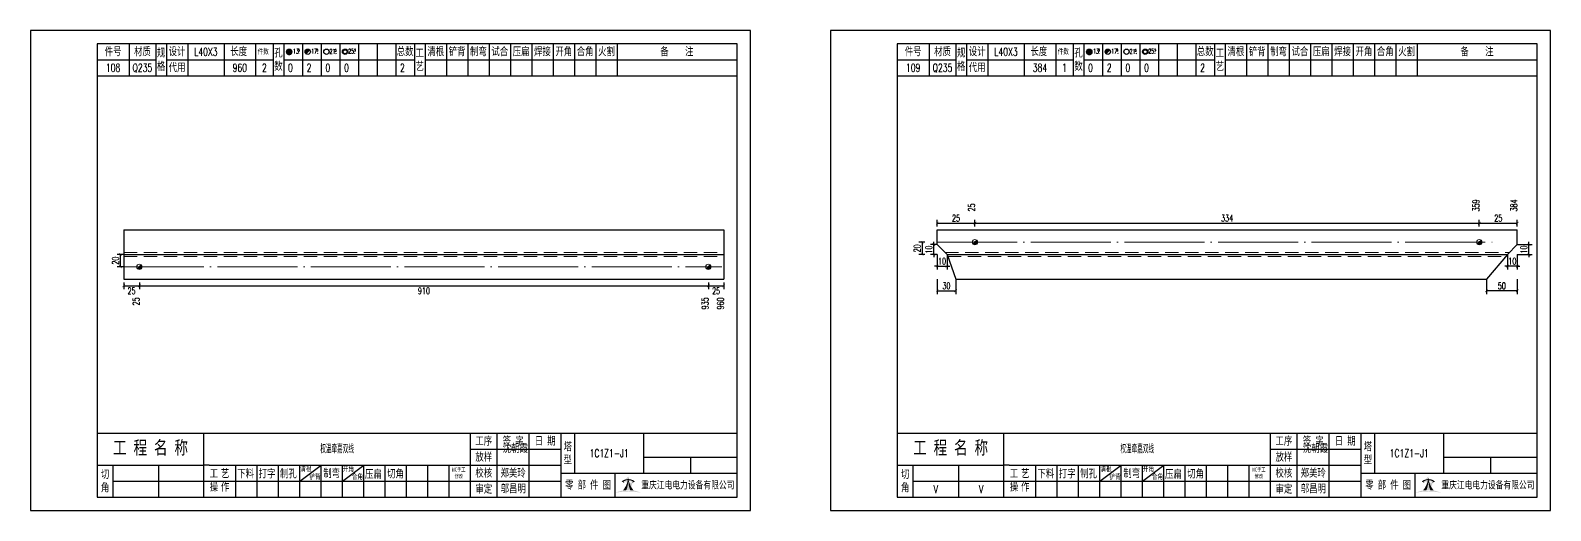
# Model space of a CAD drawing. Header units: millimetres. Extents: x -524 to 9570, y -2481 to 180.
# Drawn here: x 2100 to 2670, y 0 to 180 of the extents above; entities that cross this region are included whole.
import ezdxf
from ezdxf.enums import TextEntityAlignment as Align

# ---------------------------------------------------------------- set-up
doc = ezdxf.new("R2010")
doc.units = ezdxf.units.MM
doc.header["$LTSCALE"] = 20
doc.header["$PDMODE"] = 1
doc.linetypes.add('DASHDOT2X', pattern=[1.75, 1.5, -0.125, 0, -0.125])
doc.linetypes.add('HIDDEN', pattern=[0.375, 0.25, -0.125])
for name, color, linetype, lineweight in [('1', 7, 'Continuous', 25), ('11', 1, 'Continuous', 13), ('2', 1, 'HIDDEN', 13), ('5', 7, 'Continuous', 13), ('7', 3, 'DASHDOT2X', 13)]:
    doc.layers.add(name, color=color, linetype=linetype, lineweight=lineweight)
doc.styles.get("Standard").update_dxf_attribs({"font": 'simplex', "width": 0.7, "bigfont": 'gbhzfs.shx'})
doc.styles.add('SYMBOL_TXT', font='txt.shx', dxfattribs={"width": 0.6})
doc.styles.add('TITLE_TXT', font='simplex.shx', dxfattribs={"width": 0.75, "height": 2.5, "bigfont": 'gbhzfs.shx'})
doc.dimstyles.new('dimStyle4', dxfattribs={"dimtxt": 2.5, "dimasz": 1, "dimexe": 1.25, "dimexo": 0, "dimgap": 0.63, "dimtad": 2, "dimzin": 0, "dimdsep": 46, "dimtxsty": 'standard', "dimblk": 'ARCHTICK', "dimblk1": 'ARCHTICK', "dimblk2": 'ARCHTICK', "dimcen": 0.09, "dimadec": 0, "dimazin": 0, "dimtfac": 1, "dimtdec": 1, "dimtix": 1, "dimtmove": 2, "dimatfit": 3, "dimfxl": 0, "dimtolj": 1, "dimtzin": 0, "dimarcsym": 0})
doc.dimstyles.get("Standard").update_dxf_attribs({"dimtxt": 2.5, "dimasz": 1, "dimexe": 1.25, "dimexo": 0, "dimgap": 0.63, "dimtad": 1, "dimzin": 0, "dimdsep": 46, "dimtxsty": 'standard', "dimblk": 'ARCHTICK', "dimblk1": 'ARCHTICK', "dimblk2": 'ARCHTICK', "dimcen": 0.09, "dimadec": 0, "dimazin": 0, "dimtfac": 1, "dimtdec": 1, "dimtix": 1, "dimtmove": 2, "dimatfit": 3, "dimfxl": 0, "dimtolj": 1, "dimtzin": 0, "dimarcsym": 0})
pattern_1 = [(0, (-3, 0), (0, 0.0125), [])]

# ---------------------------------------------------------------- blocks, each defined once
blk = doc.blocks.new('M12_HOLE')
h = blk.add_hatch()
h.set_pattern_fill('LINE', scale=0.1, style=0)
h.set_pattern_definition(pattern_1)
h.paths.add_polyline_path([(-5, 0, 1), (-1, 0, 1)])
at = {"color": 7}
blk.add_circle((-3, 0), 2, dxfattribs=at)
at = {"color": 7, "attachment_point": 1, "style": 'SYMBOL_TXT'}
for s, insert, char_height, width in [('13\\f??|b0|i0|c0|p54;.', (-0.1170648347537053, 2.110404609075999), 3.5, 5.707453662650948), ('5', (3.739322910876695, 2.264550918150206), 1.8, 2.930899999712656)]:
    blk.add_mtext(s, dxfattribs=dict(at, insert=insert, char_height=char_height, width=width))
blk = doc.blocks.new('M16_HOLE')
h = blk.add_hatch()
h.set_pattern_fill('LINE', scale=0.1, style=0)
h.set_pattern_definition(pattern_1)
h.paths.add_polyline_path([(-1.585786437626905, 1.414213562373095, 0.668178637919299), (-5, 0, 0.198912367379658), (-4.414213562373095, -1.414213562373095)])
at = {"color": 7}
blk.add_circle((-3, 0), 2, dxfattribs=at)
at = {"color": 7, "attachment_point": 1, "style": 'SYMBOL_TXT'}
for s, insert, char_height, width in [('17.', (-0.443935574240129, 2.13042063441452), 3.5, 6.3164), ('5', (3.564570640825252, 2.25180437378188), 1.8, 1.822)]:
    blk.add_mtext(s, dxfattribs=dict(at, insert=insert, char_height=char_height, width=width))
blk = doc.blocks.new('M20_HOLE')
at = {"color": 7}
blk.add_circle((-3, 0), 2, dxfattribs=at)
at = {"color": 7, "attachment_point": 1, "style": 'SYMBOL_TXT'}
for s, insert, char_height, width in [('21.', (-0.6868754558352066, 2.009036737063269), 3.5, 6.0735), ('5', (3.321630759230175, 2.009036737063269), 1.8, 1.4576)]:
    blk.add_mtext(s, dxfattribs=dict(at, insert=insert, char_height=char_height, width=width))
blk = doc.blocks.new('M24_HOLE')
at = {"color": 7}
for radius in [2, 1.5]:
    blk.add_circle((-3, 0), radius, dxfattribs=at)
at = {"color": 7, "attachment_point": 1, "style": 'SYMBOL_TXT'}
for s, insert, char_height, width in [('25.', (-0.6868754558352066, 2.13042063441452), 3.5, 2.4294), ('5', (3.928980201610216, 2.25180437378188), 1.8, 1.9435)]:
    blk.add_mtext(s, dxfattribs=dict(at, insert=insert, char_height=char_height, width=width))
blk = doc.blocks.new('A$C1E394B87')
for p, q in [((270, 180), (0, 180)), ((0, 180), (0, 0)), ((270, 0), (270, 180)), ((0, 0), (270, 0))]:
    blk.add_line(p, q)
blk = doc.blocks.new('JgCard')
h = blk.add_hatch(color=256)
edge = h.paths.add_edge_path()
edge.add_arc((223.8016524729837, -21.84717885384339), 29.00860721842082, 79.81716678233735, 89.27812697573944)
edge.add_arc((224.5325955616654, -21.84717885384339), 29.00860721842082, 90.72187302426055, 100.1828332176626)
edge.add_arc((224.0279874541857, -3.830853464385541), 11.50536553551401, 89.30709440376557, 113.6959925615352, ccw=False)
edge.add_arc((224.3062605804644, -3.830853464385541), 11.50536553551401, 66.30400743846491, 90.69290559623443, ccw=False)
edge = h.paths.add_edge_path()
edge.add_arc((233.0302112674253, 13.18449056462987), 8.873034629199061, 191.5208225546964, 219.6965150385776)
edge.add_arc((215.3040367672247, 13.18449056462987), 8.873034629199061, 320.3034849614224, 348.4791774453036)
edge.add_arc((214.0326012329333, 11.43447699248611), 10.13453382683302, 338.1301204334909, 359.9154198731663)
edge.add_arc((234.3016468017167, 11.43447699248611), 10.13453382683302, 180.0845801266699, 201.8698795665091)
edge.add_line((225.937925765641, 10.90576856469295), (225.6552856147136, 10.35609493506945))
edge.add_arc((224.1679533083088, 7.853493107532699), 3.957321353349253, 91.41975307934291, 127.4827228769255)
edge.add_arc((215.3040367672247, 13.18449056462987), 8.873034629199061, 351.0860103832611, 357.2867084751834)
edge.add_line((222.396322269009, 10.90576856469295), (222.6789624199364, 10.35609493506945))
edge.add_line((222.6789624199364, 10.35609493506945), (221.7697188924139, 10.86032854938844))
edge.add_line((225.6552856147136, 10.35609493506945), (226.5654915637542, 10.86086227359522))
edge.add_arc((224.2330238305049, 7.883670059543192), 3.536460377387214, 93.80567765797379, 121.2894356209631)
edge.add_arc((224.1012242041452, 7.883670059543192), 3.536460377387214, 58.7105643790368, 86.1943223420262)
edge.add_arc((224.1679533083088, 7.853493107532699), 3.957321353349253, 52.53023982105776, 88.60436076552203)
edge.add_arc((233.0302112674253, 13.18449056462987), 8.873034629199061, 182.7132915248167, 188.9137221835162)
edge.add_line((224.1671240173246, 11.44943760304955), (224.1671240173246, 11.41951638194644))
blk.add_hatch(color=256).paths.add_polyline_path([(224.1671240173246, 11.41951638190653, 0.09534363958971465), (224.8964730213393, 7.65936347788454, -0.02857973389665951), (226.2029576453306, 7.517096850535836, -0.1235627947319866), (224.3359488967444, 11.41233217421416, -0.1204986991669159), (225.937925765641, 10.90576856469295), (225.6552856147136, 10.35609493506945), (226.5654915637542, 10.86086227359522, 0.5402417223769541), (226.575360567148, 10.99431825130466, 0.158715983985349), (224.2643381876442, 11.80964050730302, -0.02706108524003999), (224.1671240173246, 12.76445731824299, -0.02706225299216489), (224.0699034296731, 11.80959959181416, 0.1586661026302013), (221.7598355252794, 10.99377351487396, 0.5401762534625951), (221.7697205382283, 10.86032763670437, -5.881062471050359e-06), (221.7697188924139, 10.86032854938844), (222.6789624199364, 10.35609493506945), (222.396322269009, 10.90576856469295, -0.1204986991669226), (223.9982991379056, 11.41233217421416, -0.1235627947319868), (222.1312903893195, 7.517096850535836, -0.0285797338966575), (223.4377750133108, 7.65936347788454, 0.09534363958971454)])
for p, q in [((265, 175), (25, 175)), ((25, 175), (25, 5)), ((37, 175), (37, 163)), ((47, 175), (47, 163)), ((51, 175), (51, 163)), ((59, 175), (59, 163)), ((72.61005959575064, 175), (72.61005959575061, 163)), ((84.43573710762382, 175), (84.43573710762382, 163)), ((91, 175), (91, 163)), ((95, 175), (95, 163)), ((102, 175), (102, 163)), ((109, 175), (109, 163)), ((116, 175), (116, 163)), ((123, 175), (123, 163)), ((130, 175), (130, 163)), ((137, 175), (137, 163)), ((144, 175), (144, 163)), ((148, 175), (148, 163)), ((156, 175), (156, 163)), ((164, 175), (164, 163)), ((172, 175), (172, 163)), ((180, 175), (180, 163)), ((188, 175), (188, 163)), ((196, 175), (196, 163)), ((204, 175), (204, 163)), ((212, 175), (212, 163)), ((220, 175), (220, 163)), ((265, 5), (265, 175)), ((25, 169), (47, 169)), ((51, 168.9999999999999), (91, 168.9999999999999)), ((95, 168.9999999999999), (144, 168.9999999999999)), ((148, 169), (265, 169)), ((25, 163), (265, 163)), ((25, 29), (265, 29)), ((65, 17), (65, 29)), ((165, 5), (165, 29)), ((175, 5), (175, 29)), ((187, 5), (187, 29)), ((199, 5), (199, 29)), ((204, 29), (204, 14)), ((230, 14), (230, 29)), ((165, 23), (199, 23)), ((230, 20), (265, 20)), ((247.5, 20), (247.5, 14)), ((25, 17), (65, 17)), ((31, 5), (31, 17)), ((48, 17), (48, 5)), ((65, 5), (65, 17)), ((67, 17), (65, 17)), ((67, 17), (165, 17)), ((77, 5), (77, 17)), ((85, 5), (85, 17)), ((93, 5), (93, 17)), ((101, 5), (101, 17)), ((101, 11), (109, 17)), ((109, 5), (109, 17)), ((117, 5), (117, 17)), ((117, 11), (125, 17)), ((125, 5), (125, 17)), ((133, 5), (133, 17)), ((141, 5), (141, 17)), ((149, 5), (149, 17)), ((157, 5), (157, 17)), ((165, 17), (199, 17)), ((199, 14), (265, 14)), ((219.0802760739607, 14), (219.0802760739607, 5)), ((31, 11), (65, 11)), ((65, 11), (165, 11)), ((165, 11), (199, 11)), ((25, 5), (265, 5))]:
    blk.add_line(p, q)
blk.add_lwpolyline([(96.0334779468642, 171.9855941999696, -1), (98.0334779468642, 171.9855941999696, -1)], format="xyb", close=True)
for p in [(65.8050297978753, 166), (145, 96)]:
    blk.add_point(p)
blk.add_blockref('A$C1E394B87', (0, 0))
at = {"xscale": 0.5, "yscale": 0.5, "zscale": 0.5}
for name, p in [('M12_HOLE', (98.5334779468642, 171.9855941999696)), ('M16_HOLE', (105.5, 171.9999999999999)), ('M20_HOLE', (112.5, 171.9999999999999)), ('M24_HOLE', (119.5, 171.9999999999999))]:
    blk.add_blockref(name, p, dxfattribs=at)
at = {"attachment_point": 5, "style": 'TITLE_TXT'}
for s, insert, char_height, width in [('{\\fSimHei|b0|i0|c134|p2;件号}', (31, 172), 3, 15), ('{\\fSimHei|b0|i0|c134|p2;材质}', (42, 172), 3, 8), ('{\\fSimHei|b0|i0|c134|p2;规格}', (49, 169), 3, 4), ('{\\fSimHei|b0|i0|c134|p2;设计}', (55, 171.9999999999999), 3, 8.000000000000014), ('{\\fSimHei|b0|i0|c134|p2;长度}', (78.11684221050325, 172.0531705390044), 3, 8), ('{\\fSimHei|b0|i0|c134|p2;件数}', (87.3041250533895, 171.9999999999999), 2, 8.8244), ('{\\fSimHei|b0|i0|c134|p2;孔数}', (93, 169), 3, 4), ('{\\fSimHei|b0|i0|c134|p2;总数}', (140.5, 171.9999999999999), 3, 7), ('{\\fSimHei|b0|i0|c134|p2;工\\P艺}', (146, 169), 3, 4), ('{\\fSimHei|b0|i0|c134|p2;清根}', (152, 172), 3, 8), ('{\\fSimHei|b0|i0|c134|p2;铲背}', (160, 172), 3, 8), ('{\\fSimHei|b0|i0|c134|p2;制弯}', (168, 172), 3, 8.000000000000028), ('{\\fSimHei|b0|i0|c134|p2;试合}', (176, 172), 3, 8), ('{\\fSimHei|b0|i0|c134|p2;压扁}', (184, 172), 3, 8), ('{\\fSimHei|b0|i0|c134|p2;焊接}', (192, 172), 3, 8), ('{\\fSimHei|b0|i0|c134|p2;开角}', (200, 172), 3, 8.000000000000057), ('{\\fSimHei|b0|i0|c134|p2;合角}', (208, 172), 3, 8), ('{\\fSimHei|b0|i0|c134|p2;火割}', (216, 172), 3, 8), ('{\\fSimHei|b0|i0|c134|p2;备    注}', (242.3967818627186, 171.9765054582008), 3, 22), ('{\\fSimHei|b0|i0|c134|p2;代用}', (55, 166), 3, 8), ('{\\fSimHei|b0|i0|c134|p2;工 程 名 称}', (45.04268864723963, 23.33842704880232), 5, 47.33333333333334), ('{\\fSimHei|b0|i0|c134|p2;工序}', (170, 26), 3, 10), ('{\\fSimHei|b0|i0|c134|p2;签 字}', (181, 26), 3, 12), ('{\\fSimHei|b0|i0|c134|p2;^I沈朝霞}', (181.0520504248258, 23.27747906449889), 3, 12), ('{\\fSimHei|b0|i0|c134|p2;日 期}', (193, 26), 3, 12), ('{\\fSimHei|b0|i0|c134|p2;塔\\P型}', (201.5, 21.5), 3, 5.000000000000028), ('{\\fSimHei|b0|i0|c134|p2;放样}', (170, 20), 3, 10), ('{\\fSimHei|b0|i0|c134|p2;切\\P角}', (28, 11), 3, 6.000000000000004), ('{\\fSimHei|b0|i0|c134|p2;工\\P操}', (68.78408056366106, 11.29930144135182), 3, 6.000000000000004), ('{\\fSimHei|b0|i0|c134|p2;艺\\P作}', (73.01340619218274, 11.29930144135182), 3, 6.000000000000004), ('{\\fSimHei|b0|i0|c134|p2;下料}', (80.74376492044746, 13.75191016783555), 3, 8), ('{\\fSimHei|b0|i0|c134|p2;打字}', (88.74376492044746, 13.75191016783555), 3, 8), ('{\\fSimHei|b0|i0|c134|p2;制孔}', (96.74376492044746, 13.75191016783555), 3, 8.000000000000028), ('{\\fSimHei|b0|i0|c134|p2;清根}', (103.3080888185272, 15.56254542211099), 2, 8), ('{\\fSimHei|b0|i0|c134|p2;铲背}', (106.6982872637203, 12.58010217278223), 2, 8), ('{\\fSimHei|b0|i0|c134|p2;制弯}', (112.9524832210667, 13.86807755023182), 3, 8.000000000000028), ('{\\fSimHei|b0|i0|c134|p2;开角}', (119.2123351337376, 15.54156681030855), 2, 8.000000000000057), ('{\\fSimHei|b0|i0|c134|p2;合角}', (122.601153766583, 12.67610618408509), 2, 8), ('{\\fSimHei|b0|i0|c134|p2;压扁}', (128.5896913500159, 13.56672241423536), 3, 8), ('{\\fSimHei|b0|i0|c134|p2;切角}', (136.8970089545677, 13.6938446517654), 3, 8), ('{\\fSimHei|b0|i0|c134|p2;NC手工修改}', (160.6311373906198, 14.05820252967675), 1.5, 6.204069777279955), ('{\\fSimHei|b0|i0|c134|p2;校核}', (170, 14), 3, 10.00000000000003), ('{\\fSimHei|b0|i0|c134|p2;郑美玲}', (181, 14), 3, 12), ('{\\fSimHei|b0|i0|c134|p2;零 部 件 图}', (209.0827348158753, 9.5), 3, 30.76131175444226), ('{\\fSimHei|b0|i0|c134|p2;重庆江电电力设备有限公司}', (246.5086378857131, 9.475432444103376), 2.772000000000001, 63.29400000000002), ('{\\fSimHei|b0|i0|c134|p2;审定}', (170, 8), 3, 10), ('{\\fSimHei|b0|i0|c134|p2;邬昌明}', (181.0428184060297, 8.12303372435349), 3, 12)]:
    blk.add_mtext(s, dxfattribs=dict(at, insert=insert, char_height=char_height, width=width))
blk = doc.blocks.new('M16')
for p, q in [((-0.7071067811865476, -0.7071067811865476), (0.7071067811865475, 0.7071067811865475)), ((-0.4, 4.898425415289509e-17), (0.4, 0)), ((2.449212707644755e-17, 0.4), (0, -0.4))]:
    blk.add_line(p, q)
blk.add_circle((0, 0), 1)
for centre, radius, end in [((0, 0), 0.8, 45.00000000000001), ((0, 0), 0.6, 45.00000000000001), ((0, 0), 0.4, 45.00000000000001), ((-5.551115123125783e-17, -5.551115123125783e-17), 0.2, 45)]:
    blk.add_arc(centre, radius, 225, end)
blk = doc.blocks.new('_ArchTick')
at = {"color": 0, "linetype": 'ByBlock', "const_width": 0.15}
blk.add_lwpolyline([(-0.5, -0.5), (0.5, 0.5)], dxfattribs=at)
blk = doc.blocks.new('*D155')
at = {"layer": '11', "color": 0, "lineweight": -2}
for p, q in [((2135, 85.5), (2135, 83)), ((2140.861066701436, 85.5), (2140.861066701436, 83)), ((2135, 84.25), (2140.861066701436, 84.25))]:
    blk.add_line(p, q, dxfattribs=at)
at = {"layer": 'Defpoints', "color": 0}
for p in [(2135, 85.5), (2140.861066701436, 85.5), (2140.861066701436, 84.25)]:
    blk.add_point(p, dxfattribs=at)
at = {"layer": '11', "color": 0, "lineweight": -2, "rotation": 180}
blk.add_blockref('_ArchTick', (2135, 84.25), dxfattribs=at)
at = {"layer": '11', "color": 0, "lineweight": -2}
blk.add_blockref('_ArchTick', (2140.861066701436, 84.25), dxfattribs=at)
at = {"layer": '11', "color": 0, "insert": (2137.930533350718, 82.37), "char_height": 2.5, "attachment_point": 5}
blk.add_mtext('\\A1;25', dxfattribs=at)
blk = doc.blocks.new('*D156')
at = {"layer": '11', "color": 0, "lineweight": -2}
for p, q in [((2140.861066701436, 85.5), (2140.861066701436, 83)), ((2354.203894633711, 85.5), (2354.203894633711, 83)), ((2140.861066701436, 84.25), (2354.203894633711, 84.25))]:
    blk.add_line(p, q, dxfattribs=at)
at = {"layer": 'Defpoints', "color": 0}
for p in [(2140.861066701436, 85.5), (2354.203894633711, 85.5), (2354.203894633711, 84.25)]:
    blk.add_point(p, dxfattribs=at)
at = {"layer": '11', "color": 0, "lineweight": -2, "rotation": 180}
blk.add_blockref('_ArchTick', (2140.861066701436, 84.25), dxfattribs=at)
at = {"layer": '11', "color": 0, "lineweight": -2}
blk.add_blockref('_ArchTick', (2354.203894633711, 84.25), dxfattribs=at)
at = {"layer": '11', "color": 0, "insert": (2247.532480667574, 82.37), "char_height": 2.5, "attachment_point": 5}
blk.add_mtext('\\A1;910', dxfattribs=at)
blk = doc.blocks.new('*D157')
at = {"layer": '11', "color": 0, "lineweight": -2}
for p, q in [((2354.203894633711, 85.5), (2354.203894633711, 83)), ((2360, 85.5), (2360, 83)), ((2354.203894633711, 84.25), (2360, 84.25))]:
    blk.add_line(p, q, dxfattribs=at)
at = {"layer": 'Defpoints', "color": 0}
for p in [(2354.203894633711, 85.5), (2360, 85.5), (2360, 84.25)]:
    blk.add_point(p, dxfattribs=at)
at = {"layer": '11', "color": 0, "lineweight": -2, "rotation": 180}
blk.add_blockref('_ArchTick', (2354.203894633711, 84.25), dxfattribs=at)
at = {"layer": '11', "color": 0, "lineweight": -2}
blk.add_blockref('_ArchTick', (2360, 84.25), dxfattribs=at)
at = {"layer": '11', "color": 0, "insert": (2357.101947316855, 82.37), "char_height": 2.5, "attachment_point": 5}
blk.add_mtext('\\A1;25', dxfattribs=at)
blk = doc.blocks.new('*D163')
at = {"layer": '11', "color": 0, "lineweight": -2}
for p, q in [((2440, 91.625), (2439, 91.625)), ((2440, 96), (2440, 90.375)), ((2440, 91.625), (2443.7, 91.625)), ((2443.7, 96), (2443.7, 90.375)), ((2443.7, 91.625), (2444.7, 91.625))]:
    blk.add_line(p, q, dxfattribs=at)
at = {"layer": 'Defpoints', "color": 0}
for p in [(2440, 96), (2443.7, 96), (2443.7, 91.625)]:
    blk.add_point(p, dxfattribs=at)
at = {"layer": '11', "color": 0, "lineweight": -2}
blk.add_blockref('_ArchTick', (2440, 91.625), dxfattribs=at)
at = {"layer": '11', "color": 0, "lineweight": -2, "rotation": 180}
blk.add_blockref('_ArchTick', (2443.7, 91.625), dxfattribs=at)
at = {"layer": '11', "color": 0, "insert": (2441.85, 93.505), "char_height": 2.5, "attachment_point": 5}
blk.add_mtext('\\A1;10', dxfattribs=at)
blk = doc.blocks.new('*D164')
at = {"layer": '11', "color": 0, "lineweight": -2}
for p, q in [((2440, 99.7), (2437.5, 99.7)), ((2438.75, 99.7), (2438.75, 100.7)), ((2438.75, 96), (2438.75, 99.7)), ((2440, 96), (2437.5, 96)), ((2438.75, 96), (2438.75, 95))]:
    blk.add_line(p, q, dxfattribs=at)
at = {"layer": 'Defpoints', "color": 0}
for p in [(2438.75, 99.7), (2440, 99.7), (2440, 96)]:
    blk.add_point(p, dxfattribs=at)
at = {"layer": '11', "color": 0, "lineweight": -2}
for p, rotation in [((2438.75, 99.7), 270), ((2438.75, 96), 90)]:
    blk.add_blockref('_ArchTick', p, dxfattribs=dict(at, rotation=rotation))
at = {"layer": '11', "color": 0, "insert": (2436.87, 97.85000000000039), "char_height": 2.5, "attachment_point": 5, "rotation": 90}
blk.add_mtext('\\A1;10', dxfattribs=at)
blk = doc.blocks.new('*D165')
at = {"layer": '11', "color": 0, "lineweight": -2}
for p, q in [((2645.9375, 86.75), (2645.9375, 81.125)), ((2657.5, 86.75), (2657.5, 81.125)), ((2657.5, 82.375), (2645.9375, 82.375))]:
    blk.add_line(p, q, dxfattribs=at)
at = {"layer": 'Defpoints', "color": 0}
for p in [(2645.9375, 86.75), (2657.5, 86.75), (2645.9375, 82.375)]:
    blk.add_point(p, dxfattribs=at)
at = {"layer": '11', "color": 0, "lineweight": -2, "rotation": 180}
blk.add_blockref('_ArchTick', (2645.9375, 82.375), dxfattribs=at)
at = {"layer": '11', "color": 0, "lineweight": -2}
blk.add_blockref('_ArchTick', (2657.5, 82.375), dxfattribs=at)
at = {"layer": '11', "color": 0, "insert": (2651.71875, 84.255), "char_height": 2.5, "attachment_point": 5}
blk.add_mtext('\\A1;50', dxfattribs=at)
blk = doc.blocks.new('*D166')
at = {"layer": '11', "color": 0, "lineweight": -2}
for p, q in [((2653.8, 91.625), (2652.8, 91.625)), ((2653.8, 96), (2653.8, 90.375)), ((2657.5, 91.625), (2653.8, 91.625)), ((2657.5, 96), (2657.5, 90.375)), ((2657.5, 91.625), (2658.5, 91.625))]:
    blk.add_line(p, q, dxfattribs=at)
at = {"layer": 'Defpoints', "color": 0}
for p in [(2653.8, 96), (2653.8, 91.625), (2657.5, 96)]:
    blk.add_point(p, dxfattribs=at)
at = {"layer": '11', "color": 0, "lineweight": -2}
blk.add_blockref('_ArchTick', (2653.8, 91.625), dxfattribs=at)
at = {"layer": '11', "color": 0, "lineweight": -2, "rotation": 180}
blk.add_blockref('_ArchTick', (2657.5, 91.625), dxfattribs=at)
at = {"layer": '11', "color": 0, "insert": (2655.65, 93.505), "char_height": 2.5, "attachment_point": 5}
blk.add_mtext('\\A1;10', dxfattribs=at)
blk = doc.blocks.new('*D167')
at = {"layer": '11', "color": 0, "lineweight": -2}
for p, q in [((2657.5, 99.7), (2663.125, 99.7)), ((2661.875, 99.7), (2661.875, 100.7)), ((2661.875, 96), (2661.875, 99.7)), ((2657.5, 96), (2663.125, 96)), ((2661.875, 96), (2661.875, 95))]:
    blk.add_line(p, q, dxfattribs=at)
at = {"layer": 'Defpoints', "color": 0}
for p in [(2657.5, 99.7), (2661.875, 99.7), (2657.5, 96)]:
    blk.add_point(p, dxfattribs=at)
at = {"layer": '11', "color": 0, "lineweight": -2}
for p, rotation in [((2661.875, 99.7), 270), ((2661.875, 96), 90)]:
    blk.add_blockref('_ArchTick', p, dxfattribs=dict(at, rotation=rotation))
at = {"layer": '11', "color": 0, "insert": (2659.995, 97.85000000000043), "char_height": 2.5, "attachment_point": 5, "rotation": 90}
blk.add_mtext('\\A1;10', dxfattribs=at)
blk = doc.blocks.new('*D168')
at = {"layer": '1', "color": 0, "lineweight": -2}
for p, q in [((2435.375, 100.625), (2433.125, 100.625)), ((2434.375, 100.625), (2434.375, 96)), ((2435.375, 96), (2433.125, 96))]:
    blk.add_line(p, q, dxfattribs=at)
at = {"layer": 'Defpoints', "color": 0}
for p in [(2435.375, 100.625), (2434.375, 96), (2435.375, 96)]:
    blk.add_point(p, dxfattribs=at)
at = {"layer": '1', "color": 0, "lineweight": -2}
for p, rotation in [((2434.375, 100.625), 90), ((2434.375, 96), 270)]:
    blk.add_blockref('_ArchTick', p, dxfattribs=dict(at, rotation=rotation))
at = {"layer": '1', "color": 0, "insert": (2432.495, 98.3125000000004), "char_height": 2.5, "attachment_point": 5, "rotation": 90}
blk.add_mtext('\\A1;20', dxfattribs=at)

msp = doc.modelspace()

# ---------------------------------------------------------------- linework, layer by layer
at = {"layer": '1'}
for p, q in [((2135, 105.25), (2135, 86.75)), ((2135, 105.25), (2360, 105.25)), ((2360, 105.25), (2360, 86.75)), ((2440, 99.7), (2440, 105.25)), ((2440, 105.25), (2657.5, 105.25)), ((2657.5, 99.7), (2657.5, 105.25)), ((2440, 99.7), (2443.7, 96)), ((2657.5, 99.7), (2653.8, 96)), ((2135, 96), (2360, 96)), ((2443.7, 96), (2446.9375, 86.75)), ((2443.7, 96), (2653.8, 96)), ((2653.8, 96), (2645.9375, 86.75)), ((2135, 86.75), (2360, 86.75)), ((2446.9375, 86.75), (2645.9375, 86.75))]:
    msp.add_line(p, q, dxfattribs=at)
at = {"layer": '2'}
for p, q in [((2135, 96.69375), (2360, 96.69375)), ((2135, 95.30625), (2360, 95.30625)), ((2443.00625, 96.69375), (2654.49375, 96.69375)), ((2443.9428125, 95.30625), (2653.2103125, 95.30625))]:
    msp.add_line(p, q, dxfattribs=at)
at = {"layer": '7'}
for p, q in [((2440, 100.625), (2648.277493206502, 100.625)), ((2135, 91.375), (2359.203894633711, 91.375))]:
    msp.add_line(p, q, dxfattribs=at)

# ---------------------------------------------------------------- block references
at = {"layer": '1'}
for p in [(2100, 0), (2400, 0)]:
    msp.add_blockref('JgCard', p, dxfattribs=at)
at = {"layer": '5'}
for p in [(2454.155814290146, 100.625), (2643.277493206502, 100.625), (2140.861066701436, 91.375), (2354.203894633711, 91.375)]:
    msp.add_blockref('M16', p, dxfattribs=at)

# ---------------------------------------------------------------- texts
at = {"layer": '1', "width": 0.7}
for s, p in [('L40X3', (2165.805029797875, 172)), ('L40X3', (2465.805029797875, 172)), ('108', (2131, 166)), ('Q235', (2142, 166)), ('960', (2178.522898351687, 166)), ('2', (2187.717868553812, 166)), ('0', (2197.5, 166)), ('2', (2204.5, 166)), ('0', (2211.5, 166)), ('0', (2218.5, 166)), ('2', (2239.5, 166)), ('109', (2431, 166)), ('Q235', (2442, 166)), ('384', (2478.522898351687, 166)), ('1', (2487.717868553812, 166)), ('0', (2497.5, 166)), ('2', (2504.5, 166)), ('0', (2511.5, 166)), ('0', (2518.5, 166)), ('2', (2539.5, 166)), ('权温牵嘉双线', (2215, 23)), ('1C1Z1-J1', (2317, 21.5)), ('权温牵嘉双线', (2515, 23)), ('1C1Z1-J1', (2617, 21.5)), ('V', (2439.5, 8)), ('V', (2456.5, 8))]:
    msp.add_text(s, height=3, dxfattribs=at).set_placement(p, align=Align.MIDDLE_CENTER)
for s, p in [('25', (2454.155814290146, 112.125)), ('359', (2643.277493206502, 112.125)), ('384', (2657.5, 112.125))]:
    msp.add_text(s, height=2.5, rotation=90, dxfattribs=at).set_placement(p)
for s, p in [('25', (2140.861066701436, 79.875)), ('935', (2354.203894633711, 79.875)), ('960', (2360, 79.875))]:
    msp.add_text(s, height=2.5, rotation=90, dxfattribs=at).set_placement(p, align=Align.RIGHT)

# ---------------------------------------------------------------- dimensions: what is measured, and where the dimension line sits
at = {"layer": '1'}
dim = msp.add_linear_dim(base=(2434.375, 96), p1=(2435.375, 100.625), p2=(2435.375, 96), angle=90, text='20', dimstyle='standard', override={"dimtxt": 2.5}, dxfattribs=at)
dim.commit()
dim.dimension.update_dxf_attribs({"geometry": '*D168', "text_midpoint": (2432.495, 98.3125000000004)})
msp.add_linear_dim(base=(2133.75, 96), p1=(2134.75, 91.375), p2=(2134.75, 96), angle=90, text='20', dimstyle='standard', override={"dimtxt": 2.5}, dxfattribs=at).render()
at = {"layer": '11'}
for base, p1, p2, text in [((2454.155814290146, 107.75), (2440, 106.5), (2454.155814290146, 106.5), '25'), ((2643.277493206502, 107.75), (2454.155814290146, 106.5), (2643.277493206502, 106.5), '334'), ((2657.5, 107.75), (2643.277493206502, 106.5), (2657.5, 106.5), '25'), ((2446.9375, 82.375), (2440, 86.75), (2446.9375, 86.75), '30')]:
    msp.add_linear_dim(base=base, p1=p1, p2=p2, text=text, dimstyle='standard', override={"dimtxt": 2.5}, dxfattribs=at).render()
for base, p1, p2, picture, middle in [((2438.75, 99.7), (2440, 96), (2440, 99.7), '*D164', (2436.87, 97.85000000000039)), ((2661.875, 99.7), (2657.5, 96), (2657.5, 99.7), '*D167', (2659.995, 97.85000000000043))]:
    dim = msp.add_linear_dim(base=base, p1=p1, p2=p2, angle=90, text='10', dimstyle='standard', override={"dimtxt": 2.5}, dxfattribs=at)
    dim.commit()
    dim.dimension.update_dxf_attribs({"geometry": picture, "text_midpoint": middle})
for base, p1, p2, text, dimstyle, picture, middle in [((2443.7, 91.625), (2440, 96), (2443.7, 96), '10', 'standard', '*D163', (2441.85, 93.505)), ((2653.8, 91.625), (2657.5, 96), (2653.8, 96), '10', 'standard', '*D166', (2655.65, 93.505)), ((2140.861066701436, 84.25), (2135, 85.5), (2140.861066701436, 85.5), '25', 'dimStyle4', '*D155', (2137.930533350718, 82.37)), ((2354.203894633711, 84.25), (2140.861066701436, 85.5), (2354.203894633711, 85.5), '910', 'dimStyle4', '*D156', (2247.532480667574, 82.37)), ((2360, 84.25), (2354.203894633711, 85.5), (2360, 85.5), '25', 'dimStyle4', '*D157', (2357.101947316855, 82.37)), ((2645.9375, 82.375), (2657.5, 86.75), (2645.9375, 86.75), '50', 'standard', '*D165', (2651.71875, 84.255))]:
    dim = msp.add_linear_dim(base=base, p1=p1, p2=p2, text=text, dimstyle=dimstyle, override={"dimtxt": 2.5}, dxfattribs=at)
    dim.commit()
    dim.dimension.update_dxf_attribs({"geometry": picture, "text_midpoint": middle})

doc.saveas('drawing.dxf')
